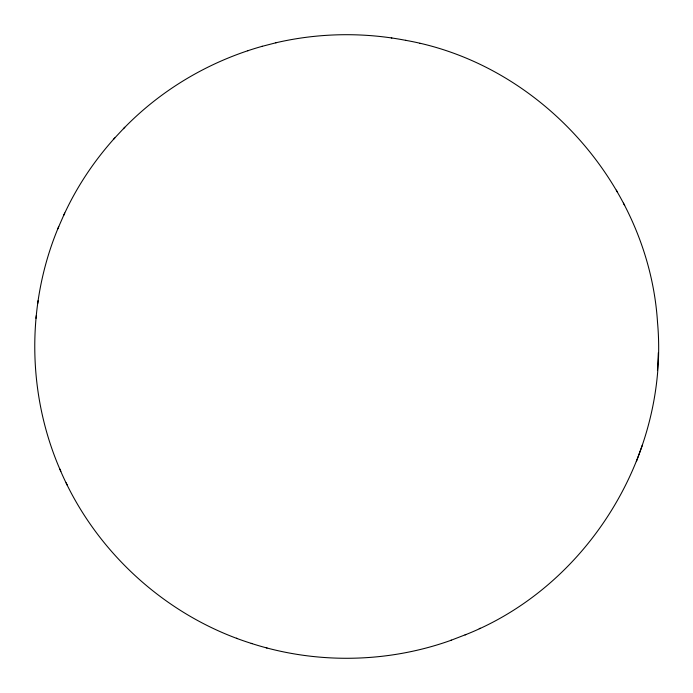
<?xml version="1.0" encoding="UTF-8"?>
<svg xmlns="http://www.w3.org/2000/svg" width="693" height="693" viewBox="0 0 693 693"><rect width="100%" height="100%" fill="white"/><g stroke="black" fill="none" stroke-linecap="round" stroke-linejoin="round"><path stroke-width="1.04" d="M465.081 634.892C587.967 586.642 669.351 453.837 657.536 322.522C648.986 185.975 540.471 63.929 405.552 40.315M658.341 352.65L657.458 370.556M58.749 226.568C26.36 303.092 26.88 392.619 59.737 468.901C94.508 551.403 166.606 617.047 252.131 643.65M37.76 303.439L38.106 300.649M35.984 318.312L36.331 315.497M636.373 461.625L642.472 444.837M63.695 215.384C76.576 187.127 94.005 160.984 114.787 137.924M57.71 228.976L64.709 213.037M123.449 128.725C161.287 89.518 209.866 61.001 262.292 46.284M113.375 139.466L124.783 127.252M251.195 643.364C315.636 664.215 386.807 663.175 450.606 640.453L451.342 640.133M479.253 628.629L480.232 628.213M450.606 640.453L465.947 634.528M275.788 42.836L276.299 42.68C318.841 32.857 363.401 32.095 406.245 40.445M247.687 50.754L248.458 50.528M261.642 46.466L276.299 42.68M391.285 37.89L391.848 38.002M419.681 43.399L420.521 43.564M266.207 647.747L267.013 647.998M236.452 638.236L237.5 638.574M616.354 190.142L617.602 192.394M623.405 203.144L624.688 205.449M59.737 468.901L60.854 471.275M66.13 482.778L67.23 485.109"/></g></svg>
